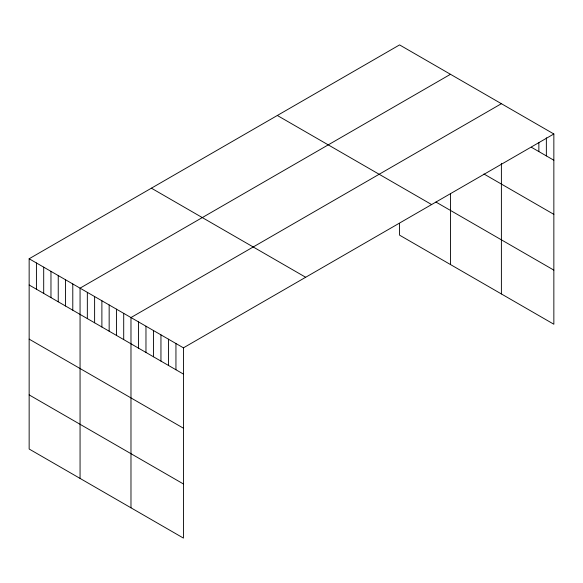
<?xml version="1.0" encoding="UTF-8"?>
<svg xmlns="http://www.w3.org/2000/svg" width="583" height="583" viewBox="0 0 583 583"><rect width="100%" height="100%" fill="white"/><g stroke="black" fill="none" stroke-linecap="round" stroke-linejoin="round"><path stroke-width="0.87" d="M29.15 258.765L183.434 347.84L183.434 538.094L29.15 449.019L29.15 258.765L399.566 44.906L553.85 133.981L553.85 324.235L399.566 235.16L399.566 223.435M450.477 74.296L80.06 288.155L80.06 478.417M501.395 103.694L130.978 317.553L130.978 507.808M183.434 347.84L553.85 133.981M531.368 147.251L553.85 160.23M483.934 173.989L553.85 214.355M435.931 202.039L553.85 270.118M277.326 115.478L431.609 204.553M151.391 188.185L305.674 277.268M29.15 285.007L183.434 374.082M29.15 339.131L183.434 428.206M29.15 394.895L183.434 483.97M546.358 137.799L546.358 155.901M538.86 142.522L538.86 151.573M501.395 163.32L501.395 293.956M450.477 193.534L450.477 264.558M175.942 343.511L175.942 369.76M168.451 339.182L168.451 365.432M160.952 334.861L160.952 361.103M153.46 330.532L153.46 356.781M145.969 326.203L145.969 352.453M138.47 321.882L138.47 348.124M123.705 313.355L123.705 339.598M116.432 309.15L116.432 335.4M109.159 304.953L109.159 331.202M101.887 300.755L101.887 327.005M94.614 296.558L94.614 322.8M87.341 292.353L87.341 318.602M72.788 283.957L72.788 310.207M65.515 279.76L65.515 306.009M58.242 275.562L58.242 301.805M50.969 271.357L50.969 297.607M43.696 267.16L43.696 293.409M36.423 262.962L36.423 289.212"/></g></svg>
